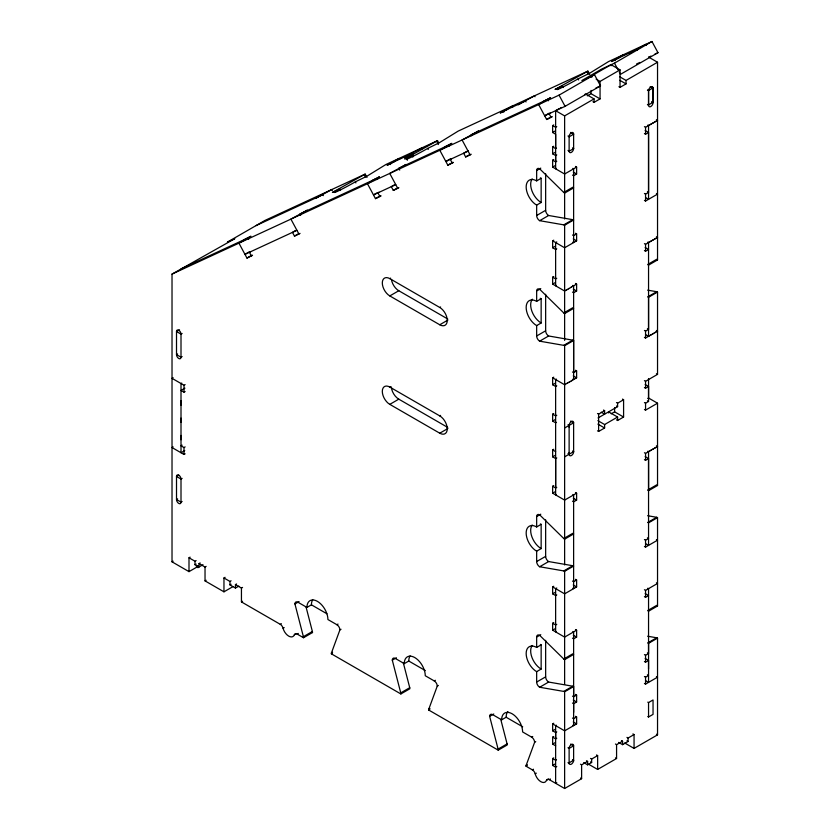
<?xml version="1.0" encoding="UTF-8"?>
<svg xmlns="http://www.w3.org/2000/svg" width="830" height="830" viewBox="0 0 830 830"><rect width="100%" height="100%" fill="white"/><g stroke="black" fill="none" stroke-linecap="round" stroke-linejoin="round"><path stroke-width="1.25" d="M181.002 439.755L181.002 435.428M181.002 422.449L181.002 418.123M181.002 405.144L181.002 400.817M556.764 154.909L555.644 155.552L552.645 153.83L552.645 146.9L553.766 146.256M555.664 745.838L552.645 744.085L552.645 737.165L555.633 738.897L555.633 732.548L556.764 731.904M572.492 501.185L573.623 501.839L576.622 500.106L576.622 493.186L564.628 500.106L552.645 493.186L552.645 486.266L555.633 487.999L555.644 458.575L556.764 457.932M572.492 175.099L573.623 175.742L576.622 174.01L576.622 167.089L564.628 174.01L552.645 167.089L552.645 160.169L555.633 161.902L555.644 155.552M552.645 146.9L555.633 148.632L555.633 134.211L552.645 132.489L552.645 125.558L553.766 124.915M573.623 712.348L573.623 686.586L564.628 691.774L564.628 788.5L581.612 778.696L581.612 764.855L587.609 761.39L587.609 764.855L583.677 762.583M556.764 385.836L555.644 386.479L552.645 384.747L552.645 377.826L564.628 384.747L573.623 379.559L573.623 340.507L564.628 345.705L564.628 564.94M569.121 427.211L569.121 425.417L568 424.763M648.552 669.084L648.552 643.323L657.536 638.135L657.536 734.861L634.058 748.411L625.073 743.224L625.073 742.57M647.794 398.452L648.552 398.016L657.536 403.204L657.536 485.509L648.552 490.706L648.552 451.655L647.794 451.23M649.112 335.974L648.552 336.295L648.552 297.254L657.536 292.067L657.536 374.372L645.553 381.292L644.422 380.638M648.552 104.902L648.552 90.48L653.044 87.887L653.044 102.297L648.552 104.902L647.794 104.466M403.401 663.16L409.73 687.697A4.233 2.449 60 0 1 409.854 688.765L400.869 693.953L331.336 653.812A4.254 2.449 60 0 1 331.461 652.888L339.895 629.918L341.026 629.264M500.749 719.361L507.089 743.908A4.233 2.449 60 0 1 507.213 744.966L498.218 750.154L428.685 710.013A4.243 2.449 60 0 1 428.809 709.1L437.254 686.12L438.375 685.476M550.446 779.007L549.315 779.661A4.243 2.449 60 0 0 546.493 780.335A8.476 4.897 60 0 1 540.838 781.684A8.476 4.897 60 0 1 535.184 773.809A4.243 2.449 60 0 0 532.362 769.866L526.044 766.225A4.243 2.449 60 0 1 526.168 765.302L534.613 742.331L535.734 741.678M438.385 144.544L436.58 141.183L404.687 158.976L412.095 155.625L412.852 157.026M650.232 124.593L651.353 123.94M652.484 123.297L653.604 122.643M654.725 122L655.856 121.346M656.976 120.692L657.536 120.371L657.536 62.24L648.552 57.052M650.232 335.33L651.353 334.677M652.484 334.034L653.604 333.38M654.725 332.737L655.856 332.083M656.976 331.429L657.536 331.108L656.416 330.464M650.232 450.68L651.353 450.036M652.484 449.383L653.604 448.74M654.725 448.086L655.856 447.443M656.976 446.789L657.536 446.467L656.416 445.814M197.986 566.444L189.001 571.631L172.018 561.827L172.018 274.097L234.828 238.677L227.41 242.111L264.926 220.458L365.179 174.103L366.985 177.454M243.481 240.015L250.93 236.228L238.936 243.149L246.956 258.068L252.538 255.36M318.398 196.762L315.4 198.495L331.844 189.51L332.353 190.444M365.179 174.103L364.412 174.539M304.351 211.868L307.349 210.146L290.905 219.12L298.935 234.039L300.055 233.396M394.551 161.549L387.102 165.346L399.085 158.426L399.593 159.35M407.914 155.376L404.916 157.109L421.36 148.124L421.868 149.058M438.728 142.885L437.524 140.654L436.642 141.152M372.006 180.598L379.455 176.8L367.462 183.731L375.482 198.64L381.063 195.932M249.311 251.822L244.954 254.343L296.922 230.315M250.536 251.635L249.405 252.279L251.417 256.014M403.183 166.176L406.181 164.444L389.737 173.429L397.757 188.348L398.888 187.694M246.956 258.068L252.019 255.152M294.723 231.072L292.471 232.369L294.474 236.104L298.935 234.039M295.283 230.75L295.843 230.429M507.711 109.238L500.262 113.025L512.245 106.105L512.743 107.039M444.351 147.138L451.8 143.351L439.817 150.272L447.837 165.191L453.419 162.483M521.074 103.055L518.076 104.788L534.52 95.803L535.018 96.737M294.474 236.104L298.966 233.51M475.538 132.727L478.526 130.995L462.092 139.98L470.112 154.899L471.233 154.245M589.705 74.482L587.899 71.121L555.052 89.443L562.47 86.092L563.228 87.492M376.747 193.027L373.479 194.915L395.754 184.613M379.061 192.207L377.94 192.851L379.943 196.585M394.675 184.727L391.304 186.677L393.306 190.402L397.757 188.348M543.183 101.447L550.632 97.66L538.649 104.58L546.669 119.499L552.24 116.791M619.076 57.747L611.617 61.534L623.61 54.614L624.108 55.548M375.482 198.64L380.545 195.724M632.439 51.564L629.441 53.296L645.885 44.312L646.383 45.245M393.306 190.402L397.798 187.808M591.064 77.315L591.064 76.225L611.046 64.688L620.041 69.876L620.041 87.358L618.91 86.704M172.018 274.097L559.057 95.139L594.488 74.69L600.505 85.874L565.074 106.333L544.656 115.764L549.024 113.254M594.488 74.69L581.872 80.52L601.843 68.983L614.47 63.153L651.965 41.5L657.983 52.684L620.487 74.337L619.284 72.096M450.192 158.945L445.835 161.466L468.099 151.164M451.406 158.758L450.285 159.401L452.288 163.137M466.46 151.6L463.648 153.228L465.651 156.953L470.112 154.899M467.02 151.278L468.141 150.635M447.837 165.191L452.889 162.275M465.651 156.953L470.154 154.359M596.127 79.141L600.059 81.413L620.041 69.876M550.238 113.056L549.118 113.71L551.12 117.435M556.39 168.386L555.633 168.822L555.633 110.691L559.576 108.419M560.696 107.776L561.256 107.454M648.904 57.239L650.896 56.077M179.508 329.8L176.51 331.533L176.51 354.607A3.175 1.836 60 0 0 178.761 358.498A3.175 1.836 60 0 0 181.002 357.201L182.133 356.547M587.318 95.865L591.064 93.697L600.059 98.895L600.059 81.413M546.669 119.499L551.722 116.574M182.133 333.473L181.002 334.127L176.51 331.533A3.175 1.836 60 0 1 178.761 330.236A3.175 1.836 60 0 1 181.002 334.127L181.002 357.201L176.51 354.607L177.63 353.954M555.633 110.691L564.628 115.889L594.062 98.895L594.062 102.349L592.942 101.706M619.854 76.868L626.038 80.437L657.536 62.24M594.062 102.349L600.059 98.895M620.041 87.358L626.038 83.892L626.038 80.437M556.764 126.648L555.633 127.291L552.645 125.558M552.645 132.489L555.446 130.86M569.121 136.815L573.623 134.211L570.625 132.489M555.633 148.632L556.484 148.145M552.645 153.83L555.446 152.201M173.138 377.681L172.018 378.324L184.001 385.245L185.132 384.601M552.645 160.169L553.766 159.516M569.121 151.226L573.623 148.632L573.623 134.055A3.175 1.836 -60 0 0 571.372 132.758A3.175 1.836 -60 0 0 569.121 136.649L569.121 151.226L568 150.427M539.656 220.676L548.64 215.489L572.762 219.67A4.233 2.449 60 0 1 573.623 220.023L564.628 225.21A4.233 2.449 60 0 0 563.767 224.857L539.656 220.676A4.243 2.449 60 0 1 536.657 215.489L536.657 205.103A14.836 8.57 60 0 1 526.168 186.937A14.836 8.57 60 0 1 536.657 180.878L536.657 170.503L540.776 168.117M555.633 161.902L556.764 161.248M552.645 167.089L555.446 165.471M181.76 383.087L181.002 383.522L181.002 452.734L184.748 450.565M536.657 180.878L541.15 178.284L541.15 202.51L536.657 205.103M184.934 388.17L181.002 390.442L184.001 392.175L185.132 391.521M644.422 126.648L645.553 127.291L657.536 120.371L657.536 259.935L648.552 265.123A4.243 2.449 60 0 1 647.691 264.49L656.686 259.292A4.243 2.449 60 0 0 657.536 259.935M447.899 320.058L439.755 324.769L389.799 295.926A10.593 6.121 60 0 1 382.308 282.947A10.593 6.121 60 0 1 389.799 278.621L390.639 278.133M644.422 133.568L645.553 134.211L648.552 132.489L648.552 192.394L645.553 194.127L644.422 193.473M563.767 192.446L572.762 187.248A4.243 2.449 60 0 0 573.623 187.891L564.628 193.079A4.243 2.449 60 0 1 563.767 192.446L539.656 168.77A4.243 2.449 60 0 0 536.657 170.503M389.799 295.926L398.794 290.739L447.702 318.969M536.657 215.489L545.652 210.301L545.652 173.75M173.138 446.893L172.018 447.546L184.001 454.467L185.132 453.813M182.133 445.16L181.002 445.814L184.001 447.546L185.132 446.893M563.767 224.857L572.762 219.67M556.764 248.844L555.644 249.498L552.645 247.765L552.645 240.845L553.766 240.192M389.799 278.621L439.755 307.463L440.595 306.976M556.764 241.924L555.633 242.568L555.633 285.831L556.39 285.396M552.645 247.765L555.446 246.137M564.628 340.383L564.628 247.765L576.622 240.845L576.622 233.915L573.623 235.647L572.492 235.004M644.422 200.393L645.553 201.047L657.536 194.127L656.416 193.473M177.63 498.882L176.51 499.525L181.002 502.129L181.002 479.055A3.175 1.836 60 0 0 178.761 475.165L176.51 476.462L176.51 499.525A3.175 1.836 60 0 0 178.761 503.426A3.175 1.836 60 0 0 181.002 502.129L182.133 501.476M182.133 478.402L181.002 479.055L176.51 476.462A3.175 1.836 60 0 1 178.761 475.165M572.492 292.108L573.623 292.751L576.622 291.019L576.622 284.099L564.628 291.019L552.645 284.099L552.645 277.179L553.766 276.525M556.764 278.257L555.644 278.911L552.645 277.179M564.628 345.705A4.243 2.449 60 0 0 563.767 345.353L539.656 341.171A4.243 2.449 60 0 1 536.657 335.984L536.657 325.599A14.836 8.57 60 0 1 526.168 307.432A14.836 8.57 60 0 1 536.657 301.373L536.657 290.998L540.776 288.612M552.645 284.099L555.446 282.48M536.657 301.373L541.15 298.779L541.15 323.005L536.657 325.599M447.899 428.498L439.755 433.198L389.799 404.366A10.593 6.121 60 0 1 382.308 391.387A10.593 6.121 60 0 1 389.799 387.06L390.639 386.573M566.133 290.158L566.88 289.722M568.374 288.861L569.121 288.425M570.625 287.564L571.372 287.128M572.866 286.267L573.623 285.831L573.623 372.639L572.492 371.985M647.794 242.142L649.112 242.246M651.353 240.949L650.232 241.603M653.604 239.652L652.484 240.306M655.856 238.355L654.725 238.999M644.422 243.657L645.553 244.3L657.536 237.38L656.416 236.737M656.976 237.702L657.536 237.38M644.422 250.577L645.553 251.22L648.552 249.498L645.18 247.548M389.799 404.366L398.794 399.168L447.702 427.409M563.767 312.941L572.762 307.743A4.243 2.449 60 0 0 573.623 308.387L564.628 313.574A4.243 2.449 60 0 1 563.767 312.941L539.656 289.265A4.243 2.449 60 0 0 536.657 290.998M536.657 335.984L545.652 330.796L545.652 294.235M539.656 341.171L548.64 335.984L572.762 340.165A4.243 2.449 60 0 1 573.623 340.507M172.018 561.827L173.138 561.173M189.001 571.631L189.001 557.791L190.122 557.138M389.799 387.06L439.755 415.892L440.595 415.415M563.767 345.353L572.762 340.165M657.536 292.067A4.243 2.449 60 0 0 656.686 291.714L647.691 296.901A4.243 2.449 60 0 1 648.552 297.254M189.001 557.791L194.988 561.246L196.119 560.603M194.988 561.246L194.988 564.711L196.119 564.058M194.988 564.711L199.034 567.046L199.034 563.58L200.155 562.937M196.305 566.62L197.986 567.596L202.997 564.701M199.034 563.58L205.031 567.046L206.151 566.392M552.645 377.826L553.766 377.183M205.031 567.046L205.031 580.886L206.151 580.232M556.39 379.123L555.633 379.559L555.633 494.919L556.39 494.483M552.645 384.747L555.446 383.128M573.623 372.639L576.622 370.906L576.622 377.826L573.623 379.559L572.876 379.123M644.422 330.464L645.553 331.108L648.552 329.375L648.552 242.568M232.96 586.623L223.965 591.821L223.965 577.981L225.086 577.327M644.422 337.385L645.553 338.028L657.536 331.108M564.628 384.747L565.375 384.321M566.88 383.45L567.627 383.014M569.121 382.153L569.878 381.717M571.372 380.856L572.119 380.42M223.965 577.981L229.962 581.436L231.082 580.793M229.962 581.436L229.962 584.901L231.082 584.247M229.962 584.901L235.45 588.065L235.45 584.611L236.581 583.957M235.45 588.065L238.822 586.125M235.45 584.611L241.447 588.065L242.568 587.422M556.484 422.335L555.633 422.812L552.645 421.09L552.645 414.17L553.766 413.516M556.764 415.249L555.644 415.892L552.645 414.17M552.645 421.09L555.446 419.461M241.447 588.065L241.447 601.916L242.568 601.262M564.628 428.01L573.623 422.812L573.623 451.655L564.628 456.853M597.496 413.506L598.617 414.149L604.614 410.694L604.614 414.149L601.242 412.209M616.472 402.55L617.603 403.193L623.589 399.738L623.589 417.034L617.603 420.499L616.472 419.845M644.422 387.558L645.553 388.212L648.552 386.479L648.552 401.481L645.553 403.204L644.422 402.56M598.057 417.936L617.603 406.659L617.603 403.193M611.233 413.797L614.605 411.846L623.589 417.034M555.644 458.575L552.645 456.853L552.645 449.922L553.766 449.279M597.87 420.644L604.614 424.535L617.603 417.034L617.603 420.499M306.042 606.948L312.381 631.495A4.233 2.449 60 0 1 312.505 632.553L303.51 637.741A4.233 2.449 60 0 0 303.386 636.683L294.94 603.96L299.07 601.584M552.645 456.853L555.446 455.224M597.496 430.812L598.617 431.455L604.614 428L604.614 424.535M644.422 409.481L645.553 410.124L657.536 403.204M294.94 603.96A4.243 2.449 60 0 1 297.939 602.227L306.934 607.425L311.426 604.821A14.836 8.57 60 0 1 312.775 599.675M241.447 601.916L280.239 624.305L281.36 623.662M280.239 624.305A4.243 2.449 60 0 1 283.061 628.248L284.182 627.594M283.061 628.248A8.476 4.897 60 0 0 288.716 636.122A8.476 4.897 60 0 0 294.36 634.774L296.051 633.798M552.645 486.266L553.766 485.612M294.36 634.774A4.243 2.449 60 0 1 297.192 634.099L298.312 633.446M555.633 487.999L556.764 487.345M303.386 636.683L312.381 631.495M552.645 493.186L555.446 491.568M306.934 607.425A14.836 8.57 60 0 1 317.423 601.366A14.836 8.57 60 0 1 327.912 619.533L336.907 624.72L338.028 624.077M644.422 452.734L645.553 453.388L657.536 446.467M539.656 566.755L548.64 561.557L572.762 565.738A4.233 2.449 60 0 1 573.623 566.091L564.628 571.279A4.233 2.449 60 0 0 563.767 570.926L539.656 566.755A4.243 2.449 60 0 1 536.657 561.557L536.657 551.182A14.836 8.57 60 0 1 526.168 533.016A14.836 8.57 60 0 1 536.657 526.957L536.657 516.571L540.776 514.195M644.422 459.664L645.553 460.308L648.552 458.575L648.552 545.383L645.553 543.65M536.657 526.957L541.15 524.363L541.15 548.589L536.657 551.182M331.461 652.888L332.581 652.245M331.336 653.812L332.457 653.158M563.767 538.514L572.762 533.327A4.243 2.449 60 0 0 573.623 533.96L564.628 539.158A4.243 2.449 60 0 1 563.767 538.514L539.656 514.839A4.243 2.449 60 0 0 536.657 516.571M536.657 561.557L545.652 556.37L545.652 519.819M400.869 693.953A4.233 2.449 60 0 0 400.745 692.894L392.3 660.172L396.418 657.785M563.767 570.926L572.762 565.738M657.536 517.64A4.243 2.449 60 0 0 656.686 517.287L647.691 522.485A4.243 2.449 60 0 1 648.552 522.827L657.536 517.64L657.536 606.004L648.552 611.202A4.243 2.449 60 0 1 647.691 610.558L656.686 605.371A4.243 2.449 60 0 0 657.536 606.004M392.3 660.172A4.243 2.449 60 0 1 395.298 658.439L404.283 663.627L408.785 661.033A14.836 8.57 60 0 1 410.124 655.876M556.764 594.913L555.633 595.567L552.645 593.834L552.645 586.914L553.766 586.26M556.764 587.993L555.633 588.646L555.633 631.9L556.39 631.474M552.645 593.834L555.446 592.215M552.645 586.914L564.628 593.834L576.622 586.914L576.622 579.994L573.623 581.726L572.492 581.073M644.422 539.542L645.553 540.195L648.552 538.463L647.421 537.819M644.422 546.462L645.553 547.115L657.536 540.195L656.416 539.542M400.745 692.894L409.73 687.697M404.283 663.627A14.836 8.57 60 0 1 414.772 657.567A14.836 8.57 60 0 1 425.271 675.745L434.256 680.932L435.377 680.278M572.492 638.177L573.623 638.82L576.622 637.098L576.622 630.167L564.628 637.098L552.645 630.167L552.645 623.247L553.766 622.604M556.764 624.336L555.633 624.98L552.645 623.247M564.628 691.774A4.233 2.449 60 0 0 563.767 691.421L539.656 687.25A4.243 2.449 60 0 1 536.657 682.053L536.657 671.678A14.836 8.57 60 0 1 526.168 653.501A14.836 8.57 60 0 1 536.657 647.452L536.657 637.067L540.776 634.691M552.645 630.167L555.446 628.549M428.809 709.1L429.94 708.447M536.657 647.452L541.15 644.858L541.15 669.073L536.657 671.678M428.685 710.013L429.815 709.37M644.422 589.725L645.553 590.379L657.536 583.449L656.416 582.805M644.422 596.646L645.553 597.299L648.552 595.567L645.18 593.616M563.767 659.01L572.762 653.822A4.243 2.449 60 0 0 573.623 654.455L564.628 659.643A4.243 2.449 60 0 1 563.767 659.01L539.656 635.334A4.243 2.449 60 0 0 536.657 637.067M536.657 682.053L545.652 676.865L545.652 640.314M539.656 687.25L548.64 682.053L572.762 686.234A4.233 2.449 60 0 1 573.623 686.586M498.218 750.154A4.233 2.449 60 0 0 498.093 749.096L489.648 716.373L493.777 713.997M489.648 716.373A4.243 2.449 60 0 1 492.647 714.64L501.642 719.838L506.134 717.234A14.836 8.57 60 0 1 507.877 711.559M563.767 691.421L572.762 686.234M657.536 638.135A4.243 2.449 60 0 0 656.686 637.782L647.691 642.97A4.243 2.449 60 0 1 648.552 643.323M572.492 696.142L573.623 696.795L576.622 695.063L576.622 701.983L573.623 703.716L572.492 703.062M644.422 654.611L645.553 655.264L648.552 653.532L648.552 588.646L647.794 588.211M644.422 661.531L645.553 662.184L648.552 660.452L648.552 682.374L645.553 680.642M498.093 749.096L507.089 743.908M555.633 732.548L552.645 730.825L552.645 723.895L553.766 723.252M501.642 719.838A14.836 8.57 60 0 1 512.131 713.779A14.836 8.57 60 0 1 522.62 731.946L531.615 737.133L532.736 736.49M556.39 725.202L555.633 725.628L555.633 783.313L556.764 782.659M552.645 730.825L555.446 729.197M552.645 723.895L564.628 730.825L576.622 723.895L576.622 716.975L573.623 718.707L572.492 718.064M644.422 676.533L645.553 677.176L648.552 675.454L647.421 674.8M552.645 737.165L553.766 736.521M644.422 683.453L645.553 684.107L657.536 677.176L656.416 676.533M555.633 738.897L556.764 738.244M552.645 744.085L555.446 742.466M526.168 765.302L527.289 764.658M526.044 766.225L527.164 765.571M647.794 702.128L648.552 702.564L653.044 699.96L653.044 714.381L648.552 716.975L647.794 716.549M532.362 769.866L533.483 769.223M556.764 766.505L555.633 767.159L552.645 765.426L552.645 758.506L553.766 757.863M556.515 759.772L555.664 760.259L552.645 758.506M535.184 773.809L536.315 773.166M552.645 765.426L555.446 763.808M569.121 762.832L573.623 760.239L572.866 759.803M546.493 780.335L548.744 779.038M590.524 758.413L591.645 759.056L597.642 755.601L597.642 769.441L588.646 764.254M615.455 744.012L616.576 744.666L622.573 741.2L622.573 744.666L618.64 742.394M626.941 737.382L628.071 738.036L634.058 734.571L634.058 748.411M587.609 764.855L591.645 762.521L591.645 759.056M622.573 744.666L628.071 741.491L628.071 738.036M597.642 769.441L616.576 758.506L616.576 744.666M647.794 125.133L649.112 125.237M648.552 451.655L649.112 451.333M437.524 140.654L385.857 164.537L366.964 176.178L355.333 181.863A14.836 0.633 -28.3 0 1 337.053 191.523A14.836 0.633 -28.3 0 1 339.75 189.074L340.497 190.475M587.899 71.121L458.202 131.088L439.319 142.729L427.689 148.414A14.836 0.633 -28.3 0 1 409.408 158.074A14.836 0.633 -28.3 0 1 412.095 155.625M651.965 41.5L608.577 61.565L589.694 73.196L578.064 78.892A14.836 0.633 -28.3 0 1 559.773 88.551A14.836 0.633 -28.3 0 1 562.47 86.092M255.91 225.656L322.86 194.697L323.358 195.631M339.75 189.074L332.374 192.446L364.225 174.642L365.428 176.873M180.982 268.91L247.931 237.961L248.678 239.362M654.943 54.095L657.983 52.684M636.568 63.972L639.909 62.426M595.919 88.001L600.505 85.874M647.639 290.147L656.686 291.714M647.639 515.721L656.686 517.287M647.639 636.216L656.686 637.782M650.793 86.579L653.044 87.887M650.232 86.579L653.044 88.208L653.044 102.63A3.175 1.836 -60 0 1 650.793 106.52A3.175 1.836 -60 0 1 648.552 105.223L647.421 104.57M647.794 90.045L648.552 90.48M647.421 90.148L648.552 90.802L648.552 105.223M619.854 80.323L626.038 83.892M651.924 101.654L653.044 102.297M651.924 101.976L653.044 102.63M591.064 76.225L592.195 76.868M656.416 119.728L657.536 120.371M585.638 94.029L594.062 98.895M645.18 130.538L648.552 132.489M570.812 132.437L573.623 134.055M568 136.006L569.121 136.649M572.492 147.833L573.623 148.632M647.421 191.74L648.552 192.394M645.553 197.582L648.552 199.314L648.552 125.558M575.491 166.446L576.622 167.089M572.866 168.386L573.623 168.822L573.623 242.568L572.876 242.142M573.25 172.069L576.622 174.01M575.491 233.272L576.622 233.915M573.25 238.895L576.622 240.845M552.645 240.845L564.628 247.765L564.628 225.21M575.491 283.455L576.622 284.099M572.876 285.396L573.623 285.831M647.421 328.732L648.552 329.375M573.25 289.079L576.622 291.019M645.553 334.573L648.552 336.295M656.416 373.718L657.536 374.372M645.18 384.529L648.552 386.479M647.421 400.828L648.552 401.481M575.491 370.253L576.622 370.906M622.469 399.085L623.589 399.738M573.25 375.886L576.622 377.826M616.472 406.005L617.603 406.659M617.603 417.034L608.608 411.846L608.608 412.925M603.493 410.041L604.614 410.694M597.87 424.099L604.614 428M645.18 456.635L648.552 458.575M570.625 421.09L573.623 422.812M572.492 451.012L573.623 451.655M568 453.605L569.121 454.249A3.175 1.868 -58.7 0 0 571.424 455.514A3.175 1.868 -58.7 0 0 573.675 451.624M552.645 449.922L555.633 451.655M575.491 492.532L576.622 493.186M572.866 494.483L573.623 494.919L573.623 588.646L572.866 588.211M573.25 498.156L576.622 500.106M575.491 579.34L576.622 579.994M573.25 584.963L576.622 586.914M647.421 652.888L648.552 653.532M645.18 658.512L648.552 660.452M575.491 629.524L576.622 630.167M572.866 631.474L573.623 631.9L573.623 696.795M573.25 635.147L576.622 637.098M656.416 734.208L657.536 734.861M575.491 694.409L576.622 695.063M632.937 733.917L634.058 734.571M573.25 700.032L576.622 701.983M626.941 740.848L628.071 741.491M621.452 740.557L622.573 741.2M575.491 716.332L576.622 716.975M573.25 721.955L576.622 723.895M572.866 725.202L573.623 725.628L573.623 703.716M615.455 757.863L616.576 758.506M596.521 754.947L597.642 755.601M570.625 744.085L573.623 745.817L573.623 760.664A2.365 1.37 -60 0 1 573.364 761.847L572.192 763.517A3.891 2.241 -60 0 1 570.552 764.461L569.38 764.139A2.365 1.37 -60 0 1 569.121 763.258L569.121 748.411A3.175 1.836 -59.9 0 1 571.372 744.52A3.175 1.836 -59.9 0 1 573.623 745.817L569.121 748.411L568 747.768M590.524 761.867L591.645 762.521M586.478 760.747L587.609 761.39M311.426 604.821L326.885 613.754M408.785 661.033L425.344 670.599M506.134 717.234L522.703 726.8M580.492 764.202L581.612 764.855M572.492 760.021L573.623 760.664M568 762.614L569.121 763.258M580.492 778.042L581.612 778.696M311.696 632.087L312.505 632.553M205.031 580.886L223.965 591.821M297.192 634.099L303.51 637.741M549.315 779.661L564.628 788.5M637.222 50.122L636.89 49.51L614.615 59.802L615.123 60.735M614.47 63.153L618.08 69.865M586.955 71.66L588.159 73.901M578.064 78.892L578.624 79.939M559.057 95.139L565.074 106.333M548.391 100.783L547.634 99.393L471.077 134.782L471.585 135.715M526.033 101.924L525.525 101.001L503.25 111.293L503.758 112.226M449.31 146.018L448.802 145.084L398.732 168.241L399.728 170.098M427.689 148.414L428.249 149.462M413.371 155.179L412.375 153.311L390.1 163.614L390.598 164.548M406.181 158.011L407.385 160.252M376.955 179.467L376.457 178.533L299.9 213.933L300.647 215.333M355.333 181.863L355.904 182.911M569.121 452.454L569.121 454.249L569.121 425.417M648.552 378.522L648.552 398.825M648.552 702.564L648.552 716.975M645.553 127.291L645.553 134.211M645.553 194.127L645.553 201.047M645.553 244.3L645.553 251.22M645.553 331.108L645.553 338.028M645.553 381.292L645.553 388.212M645.553 403.204L645.553 410.124M645.553 453.388L645.553 460.308M645.553 540.195L645.553 547.115M645.553 590.379L645.553 597.299M645.553 655.264L645.553 662.184M645.553 677.176L645.553 684.107M614.605 407.52L614.605 411.846M611.046 64.688L611.046 65.778M598.617 414.149L598.617 431.455M591.064 90.418L591.064 93.697M585.077 94.132L585.077 94.786M564.628 105.503L564.628 106.541M564.628 115.889L564.628 218.985M564.628 571.279L564.628 684.356M197.986 565.79L197.986 567.596M184.001 385.245L184.001 392.175M184.001 447.546L184.001 454.467M548.64 215.489A4.243 2.449 60 0 1 545.652 210.301M548.64 335.984A4.243 2.449 60 0 1 545.652 330.796M569.183 425.385A3.175 1.795 -61.3 0 1 571.413 421.484A3.175 1.795 -61.3 0 1 573.572 422.844M548.64 561.557A4.243 2.449 60 0 1 545.652 556.37M548.64 682.053A4.243 2.449 60 0 1 545.652 676.865M531.615 737.133A4.243 2.449 60 0 1 534.613 742.331M434.256 680.932A4.243 2.449 60 0 1 437.254 686.12M336.907 624.72A4.243 2.449 60 0 1 339.895 629.918M439.755 307.463A10.593 6.121 60 0 1 447.246 320.442A10.593 6.121 60 0 1 439.755 324.769M398.794 290.739A10.593 6.121 60 0 1 391.438 279.513M439.755 415.892A10.593 6.121 60 0 1 447.246 428.871A10.593 6.121 60 0 1 439.755 433.198M398.794 399.168A10.593 6.121 60 0 1 391.335 387.05M541.15 323.005A14.836 8.57 60 0 1 531.926 311.333A14.836 8.57 60 0 1 532.372 299.194M540.206 298.281A14.836 8.57 60 0 1 541.15 298.779M541.15 669.073A14.836 8.57 60 0 1 532.009 657.609A14.836 8.57 60 0 1 532.196 645.491M540.382 644.443A14.836 8.57 60 0 1 541.15 644.858M541.15 548.589A14.836 8.57 60 0 1 532.009 537.114A14.836 8.57 60 0 1 532.196 524.996M540.382 523.948A14.836 8.57 60 0 1 541.15 524.363M541.15 202.51A14.836 8.57 60 0 1 532.009 191.045A14.836 8.57 60 0 1 532.196 178.917M540.382 177.879A14.836 8.57 60 0 1 541.15 178.284M648.552 90.802A3.175 1.836 -60 0 1 650.793 86.911A3.175 1.836 -60 0 1 653.044 88.208M573.623 148.477A3.175 1.836 -60 0 1 571.372 152.367A3.175 1.836 -60 0 1 569.121 151.07M657.536 485.509A4.243 2.449 60 0 1 656.686 484.876L647.691 490.063A4.243 2.449 60 0 0 648.552 490.706"/></g></svg>
